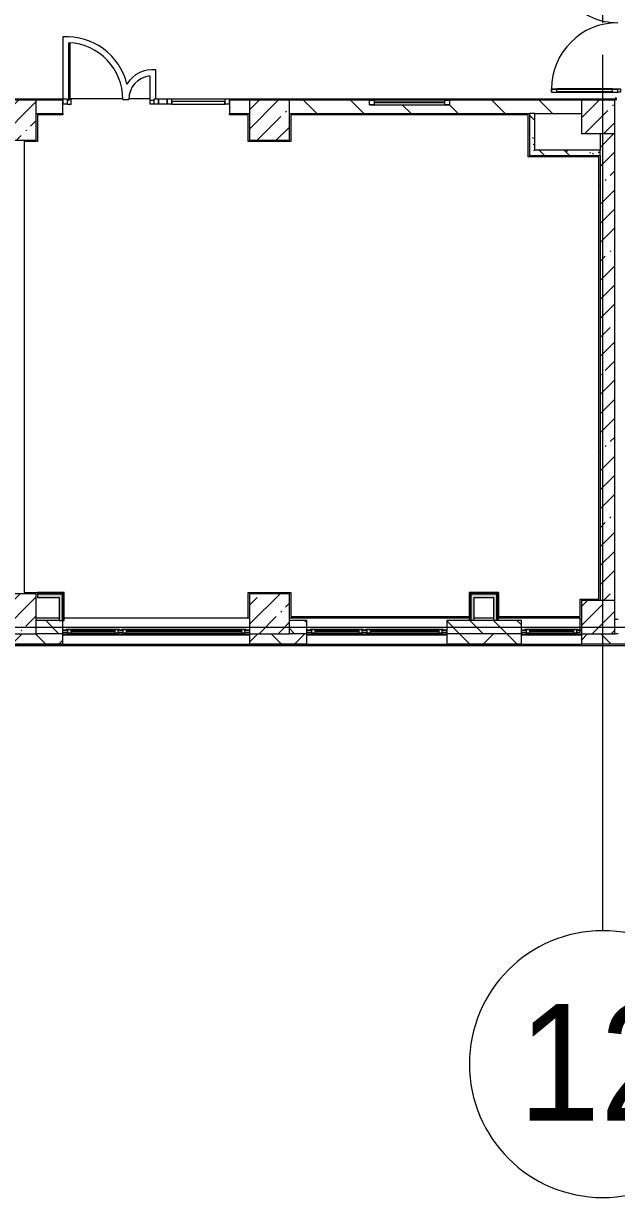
# Model space of a CAD drawing. Header units: millimetres. Extents: x 81494 to 296443, y -8553 to 29000.
# Drawn here: x 199052 to 207951, y -8553 to 9050 of the extents above; entities that cross this region are included whole.
import ezdxf

# ---------------------------------------------------------------- set-up
doc = ezdxf.new("R2010")
doc.units = ezdxf.units.MM
doc.linetypes.add('Осевая', pattern=[3175, 635, -476.25, 1587.5, -476.25])
for name, color, linetype, lineweight, true_color in [('A-DETL-GENF-3', 7, 'Continuous', 5, 0xaaaaaa), ('A-DOOR-6', 7, 'Continuous', 5, 0xaaaaaa), ('A-FLOR-2', 7, 'Continuous', 5, 0xaaaaaa), ('I-WALL-1', 7, 'Continuous', 5, 0xe7e7e7), ('I-WALL-2', 7, 'Continuous', 9, 0xe7e7e7), ('I-WALL-5', 7, 'Continuous', 5, 0x787878)]:
    doc.layers.add(name, color=color, linetype=linetype, lineweight=lineweight, true_color=true_color)
for name, color, linetype, lineweight in [('A-GLAZ-3', 7, 'Continuous', 5), ('A-GLAZ-CURT-2', 7, 'Continuous', 5), ('A-GLAZ-CWMG-2', 7, 'Continuous', 5), ('A-WALL', 7, 'Continuous', 9), ('A-WALL-4', 7, 'Continuous', 5), ('I-WALL-3', 7, 'Continuous', 5), ('S-COLS-1', 7, 'Continuous', 5), ('Оси', 7, 'Continuous', 9), ('Оси-1', 7, 'Continuous', 20), ('Оси-2', 7, 'Осевая', 9)]:
    doc.layers.add(name, color=color, linetype=linetype, lineweight=lineweight)
doc.styles.add('Arial_1', font='arial.ttf', dxfattribs={"width": 0.9, "height": 1750})
pattern_1 = [(135, (169433.17, 0), (-176.7767, -176.7767), [])]
pattern_2 = [(135, (169433.17, 0), (-377.171, -377.171), [533.4, -88.9, 17.78, -88.9]), (135, (169433.17, 376.94), (-377.171, -377.171), []), (50, (169433.17, 0), (637.6445, -55.7866), [66.675, -733.425]), (355, (169433.2, 0), (-123.349, 668.699), [53.34, -586.74]), (100.451, (169486.3, -4.65), (514.299, 612.908), [56.665, -623.315]), (46.184, (169433.2, 177.8), (948.776, -147.15), [100.012, -1100.137]), (96.636, (169512.2, 165.5), (830.91, 865.997), [84.998, -934.973]), (351.184, (169433.2, 177.8), (830.918, 865.988), [80.01, -880.11]), (21, (169522.07, 133.35), (530.6506, -357.928), [66.675, -733.425]), (326, (169522.1, 133.35), (216.308, 644.658), [53.34, -586.74]), (71.451, (169566.3, 103.5), (746.96, 286.724), [56.665, -623.315]), (37.5, (169433.17, 0), (10.8105, 295.9426), [16.764, -562.864, 16.764, -578.866, -588.962]), (37.5, (169433.17, 0), (10.8105, 295.9426), [-1175.258, 16.764, -572.198]), (7.5, (169433.17, 0), (233.8692, 350.6318), [16.764, -322.834, 16.764, -549.529, -224.472]), (7.5, (169433.17, 0), (233.8692, 350.6318), [-905.891, 16.764, -207.708]), (327.5, (169234.92, 0), (474.5678, -20.0513), [16.764, -205.486, 16.764, -676.656, -920.115]), (327.5, (169234.92, 0), (474.5678, -20.0513), [-915.67, 16.764, -903.351]), (317.5, (169146.02, 0), (518.452, 88.9934), [16.764, -272.161, 16.764, -443.738, -653.415]), (317.5, (169146.02, 0), (518.452, 88.9934), [-749.427, 16.764, -636.651])]
pattern_3 = [(135, (169433.17, 0), (-353.5534, -353.5534), [])]
pattern_4 = [(45, (169433.2, 0), (-530.33, 530.33), []), (135, (169433.2, 0), (-530.33, -530.33), [])]

# ---------------------------------------------------------------- blocks, each defined once
blk = doc.blocks.new('BSC_Колонна _Прямоугольная - 600х600-23286269-1_3_4_птичка')
at = {"layer": 'S-COLS-1'}
h = blk.add_hatch(dxfattribs=at)
h.set_pattern_fill('FP_97', color=256, style=0, pattern_type=2)
h.set_pattern_definition([(45, (-29509.74, -7600), (-285.123, 285.123), []), (45, (-29224.6, -7600), (-285.123, 285.123), [504.031, -100.806, 16.764, -84.042])])
h.paths.add_polyline_path([(119, -300), (300, -300), (300, 300), (-300, 300), (-300, -300), (100, -300)])
for p, q in [((300, 300), (-300, 300)), ((-300, 300), (-300, -300)), ((300, -300), (300, 300)), ((-300, -300), (300, -300))]:
    blk.add_line(p, q, dxfattribs=at)
blk = doc.blocks.new('BSC_Колонна _Прямоугольная - 600х600-V179-1_3_4_птичка')
at = {"layer": 'S-COLS-1'}
h = blk.add_hatch(dxfattribs=at)
h.set_pattern_fill('FP_104', color=256, style=0, pattern_type=2)
h.set_pattern_definition([(45, (-29509.74, -200), (-285.123, 285.123), []), (45, (-29224.6, -200), (-285.123, 285.123), [504.031, -100.806, 16.764, -84.042])])
h.paths.add_polyline_path([(300, -300), (300, 300), (-300, 300), (-300, -300)])
for p, q in [((300, 300), (-300, 300)), ((-300, 300), (-300, -300)), ((300, -300), (300, 300)), ((-300, -300), (300, -300))]:
    blk.add_line(p, q, dxfattribs=at)
blk = doc.blocks.new('BSC_Колонна _Прямоугольная - 600х600-V207-1_3_4_птичка')
at = {"layer": 'S-COLS-1'}
h = blk.add_hatch(dxfattribs=at)
h.set_pattern_fill('FP_138', color=256, style=0, pattern_type=2)
h.set_pattern_definition([(45, (-33310, -7600), (-285.123, 285.123), []), (45, (-33024.88, -7600), (-285.123, 285.123), [504.031, -100.806, 16.764, -84.042])])
h.paths.add_polyline_path([(-300, -300), (300, -300), (300, 300), (-300, 300), (-300, 80)])
for p, q in [((300, 300), (-300, 300)), ((-300, 300), (-300, -300)), ((300, -300), (300, 300)), ((-300, -300), (300, -300))]:
    blk.add_line(p, q, dxfattribs=at)
blk = doc.blocks.new('BSC_Колонна _Прямоугольная - 600х600-V208-1_3_4_птичка')
at = {"layer": 'S-COLS-1'}
h = blk.add_hatch(dxfattribs=at)
h.set_pattern_fill('FP_139', color=256, style=0, pattern_type=2)
h.set_pattern_definition([(45, (-33310, -200), (-285.123, 285.123), []), (45, (-33024.88, -200), (-285.123, 285.123), [504.031, -100.806, 16.764, -84.042])])
h.paths.add_polyline_path([(300, -300), (300, 300), (-300, 300), (-300, -300)])
for p, q in [((300, 300), (-300, 300)), ((-300, 300), (-300, -300)), ((300, -300), (300, 300)), ((-300, -300), (300, -300))]:
    blk.add_line(p, q, dxfattribs=at)
blk = doc.blocks.new('120_Окно_СКБ_2Ст - 120_Окно_СКБ_2Ст 2100х2500 _мал створка справа_-22445857-1_3_4_птичка')
at = {"layer": 'A-GLAZ-3'}
for p, q in [((-1050, -127), (-1050, -57)), ((-1050, -57), (-980, -57)), ((1050, -57), (-1050, -57)), ((-980, -127), (-1050, -127)), ((-1050, -127), (-1000, -127)), ((-980, -127), (-1000, -127)), ((-1000, -127), (-1000, -137)), ((-1000, -137), (170, -137)), ((170, -137), (-1000, -137)), ((-980, -57), (-980, -127)), ((150, -87), (-980, -87)), ((-980, -87), (-980, -127)), ((-930, -137), (-930, -87)), ((-930, -107), (100, -107)), ((100, -117), (-930, -117)), ((100, -137), (100, -87)), ((150, -127), (150, -57)), ((150, -57), (220, -57)), ((150, -127), (150, -87)), ((220, -127), (150, -127)), ((170, -127), (150, -127)), ((170, -127), (200, -127)), ((170, -137), (170, -127)), ((220, -127), (200, -127)), ((200, -127), (200, -137)), ((200, -137), (1000, -137)), ((1000, -137), (200, -137)), ((220, -57), (220, -127)), ((980, -87), (220, -87)), ((220, -87), (220, -127)), ((270, -137), (270, -87)), ((270, -107), (930, -107)), ((930, -117), (270, -117)), ((930, -137), (930, -87)), ((980, -127), (980, -57)), ((980, -57), (1050, -57)), ((980, -127), (980, -87)), ((1050, -127), (980, -127)), ((1000, -127), (980, -127)), ((1000, -127), (1050, -127)), ((1000, -137), (1000, -127)), ((1050, -57), (1050, -127))]:
    blk.add_line(p, q, dxfattribs=at)
blk = doc.blocks.new('Дверь_Витражная_остекление_ - ДВН_ДАО_Главный вход_1800 в свету 5-32258809-1_3_4_птичка')
at = {"layer": 'A-DETL-GENF-3'}
for p, q in [((-993, -1013), (-993, -21)), ((-993, -21), (-993, -1013)), ((-993, -100), (-948, -100)), ((-983, -933), (-983, -100)), ((-948, -1013), (-948, -21)), ((-948, -1013), (-948, -21)), ((-939, -933), (-939, -100)), ((989, -933), (989, -100)), ((998, -1013), (998, -20)), ((998, -20), (998, -1013)), ((1043, -100), (998, -100)), ((1033, -933), (1033, -100)), ((1043, -1013), (1043, -20)), ((1043, -1013), (1043, -20)), ((-993, -933), (-948, -933)), ((-993, -1013), (-948, -1013)), ((-993, -1013), (-948, -1013)), ((1043, -933), (998, -933)), ((1043, -1013), (998, -1013)), ((998, -1013), (1043, -1013))]:
    blk.add_line(p, q, dxfattribs=at)
at = {"layer": 'A-DOOR-6'}
for p, q in [((-1043, 20), (-993, 20)), ((-1043, -20), (-1043, 20)), ((-993, 20), (-993, -20)), ((993, 20), (1043, 20)), ((993, -20), (993, 20)), ((1043, 20), (1043, -20)), ((-993, -20), (-1043, -20)), ((-993, -1013), (-993, -21)), ((1043, -20), (993, -20)), ((993, -1013), (993, -21))]:
    blk.add_line(p, q, dxfattribs=at)
for centre, start, end in [((-993, -20), 270, 0), ((993, -20), 180, 270)]:
    blk.add_arc(centre, 993, start, end, dxfattribs=at)
blk = doc.blocks.new('BSC_Колонна _Прямоугольная - 500х500-V256-1_3_4_птичка')
at = {"layer": 'S-COLS-1'}
h = blk.add_hatch(dxfattribs=at)
h.set_pattern_fill('FP_167', color=256, style=0, pattern_type=2)
h.set_pattern_definition([(45, (-38240, -150), (-285.123, 285.123), []), (45, (-37954.88, -150), (-285.123, 285.123), [504.031, -100.806, 16.764, -84.042])])
h.paths.add_polyline_path([(160, -250), (250, -250), (250, 250), (-250, 250), (-250, -250), (30, -250)])
for p, q in [((250, 250), (-250, 250)), ((-250, 250), (-250, -250)), ((250, -250), (250, 250)), ((-250, -250), (250, -250))]:
    blk.add_line(p, q, dxfattribs=at)
blk = doc.blocks.new('BSC_Колонна _Прямоугольная - 500х500-V257-1_3_4_птичка')
at = {"layer": 'S-COLS-1'}
h = blk.add_hatch(dxfattribs=at)
h.set_pattern_fill('FP_168', color=256, style=0, pattern_type=2)
h.set_pattern_definition([(45, (-38240, -7650), (-285.123, 285.123), []), (45, (-37954.88, -7650), (-285.123, 285.123), [504.031, -100.806, 16.764, -84.042])])
h.paths.add_polyline_path([(-250, -250), (250, -250), (250, 250), (-250, 250), (-250, 30)])
for p, q in [((250, 250), (-250, 250)), ((-250, 250), (-250, -250)), ((250, -250), (250, 250)), ((-250, -250), (250, -250))]:
    blk.add_line(p, q, dxfattribs=at)
blk = doc.blocks.new('120_Окно_СКБ_2Ст - 120_Окно_СКБ_2Ст 2800х2500_створка_-22445922-1_3_4_птичка')
at = {"layer": 'A-GLAZ-3'}
for p, q in [((-1400, -127), (-1400, -57)), ((-1400, -57), (-1330, -57)), ((1400, -57), (-1400, -57)), ((-1330, -127), (-1400, -127)), ((-1400, -127), (-1350, -127)), ((-1330, -127), (-1350, -127)), ((-1350, -127), (-1350, -137)), ((-1350, -137), (520, -137)), ((520, -137), (-1350, -137)), ((-1330, -57), (-1330, -127)), ((500, -87), (-1330, -87)), ((-1330, -87), (-1330, -127)), ((-1280, -137), (-1280, -87)), ((-1280, -107), (450, -107)), ((450, -117), (-1280, -117)), ((450, -137), (450, -87)), ((500, -127), (500, -57)), ((500, -57), (570, -57)), ((500, -127), (500, -87)), ((570, -127), (500, -127)), ((520, -127), (500, -127)), ((520, -127), (550, -127)), ((520, -137), (520, -127)), ((570, -127), (550, -127)), ((550, -127), (550, -137)), ((550, -137), (1350, -137)), ((1350, -137), (550, -137)), ((570, -57), (570, -127)), ((1330, -87), (570, -87)), ((570, -87), (570, -127)), ((620, -137), (620, -87)), ((620, -107), (1280, -107)), ((1280, -117), (620, -117)), ((1280, -137), (1280, -87)), ((1330, -127), (1330, -57)), ((1330, -57), (1400, -57)), ((1330, -127), (1330, -87)), ((1400, -127), (1330, -127)), ((1350, -127), (1330, -127)), ((1350, -127), (1400, -127)), ((1350, -137), (1350, -127)), ((1400, -57), (1400, -127))]:
    blk.add_line(p, q, dxfattribs=at)
blk = doc.blocks.new('120_Окно_СКБ_1Ст - 120_Окно_СКБ_1Ст 900х2500_h_-V286-1_3_4_птичка')
at = {"layer": 'A-GLAZ-3'}
for p, q in [((-450, -127), (-450, -57)), ((-450, -57), (-380, -57)), ((450, -57), (-450, -57)), ((-380, -127), (-450, -127)), ((-450, -127), (-400, -127)), ((-380, -127), (-400, -127)), ((-400, -127), (-400, -137)), ((-400, -137), (400, -137)), ((400, -137), (-400, -137)), ((-380, -57), (-380, -127)), ((380, -87), (-380, -87)), ((-380, -87), (-380, -127)), ((-330, -137), (-330, -87)), ((-330, -107), (330, -107)), ((330, -117), (-330, -117)), ((330, -137), (330, -87)), ((380, -127), (380, -57)), ((380, -57), (450, -57)), ((380, -127), (380, -87)), ((450, -127), (380, -127)), ((400, -127), (380, -127)), ((400, -127), (450, -127)), ((400, -137), (400, -127)), ((450, -57), (450, -127))]:
    blk.add_line(p, q, dxfattribs=at)
blk = doc.blocks.new('Прямоугольный импост - 50 x 70 мм-31700031-1_3_4_птичка')
at = {"layer": 'A-GLAZ-CWMG-2'}
for p, q in [((-70, 35), (0, 35)), ((-70, -35), (-70, 35)), ((0, 35), (0, -35)), ((0, -35), (-70, -35))]:
    blk.add_line(p, q, dxfattribs=at)
blk = doc.blocks.new('Дверь_Витражная_остекление_ - ДВН_ДАО_Главный вход_1200 в свету-V320-1_3_4_птичка')
at = {"layer": 'A-DETL-GENF-3'}
for p, q in [((-607, 30), (-607, 877)), ((-627, 30), (-607, 30)), ((-592, 30), (-627, 30)), ((-592, -40), (-592, 30)), ((592, -40), (592, 20)), ((-647, -40), (-592, -40)), ((647, -40), (592, -40))]:
    blk.add_line(p, q, dxfattribs=at)
blk = doc.blocks.new('Системная панель - Стемалит - 40мм-31720939-1_3_4_птичка')
at = {"layer": 'A-GLAZ-CURT-2'}
for p, q in [((65, 35), (-65, 35)), ((-65, 35), (-65, -35)), ((65, -35), (65, 35)), ((-65, -35), (65, -35))]:
    blk.add_line(p, q, dxfattribs=at)
blk = doc.blocks.new('Прямоугольный импост - 50 x 70 мм-31687886-1_3_4_птичка')
at = {"layer": 'A-GLAZ-CWMG-2'}
for p, q in [((-35, 35), (35, 35)), ((-35, -35), (-35, 35)), ((35, 35), (35, -35)), ((35, -35), (-35, -35))]:
    blk.add_line(p, q, dxfattribs=at)
blk = doc.blocks.new('Прямоугольный импост - 50 x 70 мм-V321-1_3_4_птичка')
at = {"layer": 'A-GLAZ-CWMG-2'}
for p, q in [((0, 35), (-70, 35)), ((-70, 35), (-70, -35)), ((0, -35), (0, 35)), ((-70, -35), (0, -35))]:
    blk.add_line(p, q, dxfattribs=at)
blk = doc.blocks.new('Системная панель - Стекло - 40мм-V322-1_3_4_птичка')
at = {"layer": 'A-GLAZ-CURT-2'}
h = blk.add_hatch(dxfattribs=at)
h.set_pattern_fill('FP_215', color=256, style=0, pattern_type=2)
h.set_pattern_definition([(45, (-32742.5, -7383), (-1414.21, 1414.21), [1000, -3000]), (45, (-33742.5, -7883), (-1414.21, 1414.21), [3000, -1000]), (45, (-31742.5, -8383), (-1414.21, 1414.21), [1000, -3000])])
h.paths.add_polyline_path([(-335, -40), (398, -35), (398, 0), (-398, 0), (-398, -40)])
for p, q in [((398, 0), (-398, 0)), ((-398, 0), (-398, -40)), ((398, -40), (398, 0)), ((-398, -40), (398, -40))]:
    blk.add_line(p, q, dxfattribs=at)
blk = doc.blocks.new('Прямоугольный импост - 50 x 70 мм-31702100-1_3_4_птичка')
at = {"layer": 'A-GLAZ-CWMG-2'}
for p, q in [((-35, 35), (35, 35)), ((-35, -35), (-35, 35)), ((35, 35), (35, -35)), ((35, -35), (-35, -35))]:
    blk.add_line(p, q, dxfattribs=at)
blk = doc.blocks.new('Прямоугольный импост - 50 x 70 мм-31720914-1_3_4_птичка')
at = {"layer": 'A-GLAZ-CWMG-2'}
blk.add_line((24940, 7918), (24145, 7918), dxfattribs=at)
blk = doc.blocks.new('120_Окно_СКБ_1Ст - 120_Окно_СКБ_1Ст 400х1200 EI30-24228909-1_3_4_птичка')
at = {"layer": 'A-GLAZ-3'}
for p, q in [((-600, 30), (-600, 100)), ((-600, 100), (-530, 100)), ((600, 100), (-600, 100)), ((-530, 30), (-600, 30)), ((-600, 30), (600, 30)), ((-530, 100), (-530, 30)), ((530, 70), (-530, 70)), ((530, 60), (-530, 60)), ((530, 30), (530, 100)), ((530, 100), (600, 100)), ((600, 30), (530, 30)), ((600, 100), (600, 30))]:
    blk.add_line(p, q, dxfattribs=at)
blk = doc.blocks.new('Ось сетки - D8-29747960-1_3_4_птичка')
at = {"layer": 'Оси-1'}
for start, end in [(360, 180), (180, 360)]:
    blk.add_arc((0, 0), 4, start, end, dxfattribs=at)

msp = doc.modelspace()

# ---------------------------------------------------------------- hatches: boundary and pattern name
at = {"layer": 'A-WALL-4'}
h = msp.add_hatch(dxfattribs=at)
h.set_pattern_fill('FP_127', color=256, style=0, pattern_type=2)
h.set_pattern_definition(pattern_1)
h.paths.add_polyline_path([(199312.2, -100), (199643.2, -100), (199643.2, 100), (199242.9, 100), (199242.9, -100)])
h = msp.add_hatch(dxfattribs=at)
h.set_pattern_fill('FP_127', color=256, style=0, pattern_type=2)
h.set_pattern_definition(pattern_1)
h.paths.add_polyline_path([(205403.2, -100), (206523.2, -100), (206523.2, 100), (205403.2, 100), (205403.2, -80)])
h.paths.add_polyline_path([(203303.2, -100), (203303.2, 100), (203043.2, 100), (203043.2, -100)])
h = msp.add_hatch(dxfattribs=at)
h.set_pattern_fill('FP_116', color=256, style=0, pattern_type=2)
h.set_pattern_definition([(45, (169433.17, 0), (-353.5534, 353.5534), []), (135, (169433.17, 0), (-353.5534, -353.5534), [])])
h.paths.add_polyline_path([(244913.2, -250), (245133.2, -250), (245133.2, -100), (243413.2, -100), (243413.2, -250), (244785.7, -250)])
h.paths.add_polyline_path([(241669.2, -250), (241713.2, -250), (241713.2, -100), (240993.2, -101.8), (240993.2, -250), (241513.2, -250)])
h.paths.add_polyline_path([(229443.2, -250), (229443.2, -100), (228693.2, -100), (228693.2, -250)])
h.paths.add_polyline_path([(233649.4, -250), (233693.2, -250), (233693.2, -100), (233143.2, -100), (233143.2, -250)])
h.paths.add_polyline_path([(234593.2, -250), (235593.2, -250), (235593.2, -100), (234593.2, -100), (234593.2, -118)])
h.paths.add_polyline_path([(230343.2, -250), (231043.2, -250), (231043.2, -100), (230343.2, -100), (230343.2, -128.3)])
h.paths.add_polyline_path([(236493.2, -250), (240093.2, -250), (240093.2, -100), (236493.2, -100), (236493.2, -113)])
h.paths.add_polyline_path([(226593.2, -250), (226593.2, -100), (225843.2, -100), (225843.2, -250), (226225.1, -250)])
h.paths.add_polyline_path([(216843.2, -250), (217593.2, -250), (217593.2, -100), (216843.2, -100), (216843.2, -161.8)])
h.paths.add_polyline_path([(222743.2, -250), (222743.2, -100), (221304.7, -100), (221304.7, -250), (222513, -250)])
h.paths.add_polyline_path([(218493.2, -250), (219204.7, -250), (219204.7, -100), (218493.2, -100), (218493.2, -157.7)])
h.paths.add_polyline_path([(209373.2, -250), (210070.7, -250), (210070.7, -100), (209373.2, -100), (209373.2, -180.4)])
h.paths.add_polyline_path([(208473.2, -250), (208473.2, -100), (207423.2, -100), (207423.2, -250), (207664.5, -250)])
h.paths.add_polyline_path([(212170.7, -250), (213743.2, -250), (213743.2, -100), (212170.7, -100), (212170.7, -173.5)])
h.paths.add_polyline_path([(206523.2, -250), (206523.2, -100), (205403.2, -100), (205403.2, -250), (205808.4, -250)])
h.paths.add_polyline_path([(203303.2, -250), (203303.2, -100), (202443.2, -100), (202443.2, -250)])
h.paths.add_polyline_path([(192068.2, -250), (192068.2, -100), (191043.2, -100), (191043.2, -250), (191887.9, -250)])
h.paths.add_polyline_path([(196743.2, -250), (197742.9, -250), (197742.9, -100), (196743.2, -100), (196743.2, -211.8)])
h.paths.add_polyline_path([(190143.2, -250), (190143.2, -100), (188793.2, -100), (188793.2, -250), (189103.8, -250)])
h.paths.add_polyline_path([(195600.1, -250), (195843.2, -250), (195843.2, -100), (194868.2, -100), (194868.2, -250)])
h.paths.add_polyline_path([(198642.9, -250), (199643.2, -250), (199643.2, -100), (198642.9, -100), (198642.9, -207.1)])
h.paths.add_polyline_path([(181443.2, -250), (182193.2, -248), (182193.2, -100), (181443.2, -100), (181443.2, -249.9)])
h.paths.add_polyline_path([(186693.2, -250), (186693.2, -100), (185943.2, -100), (185943.2, -250), (186319.8, -250)])
h.paths.add_polyline_path([(176263.2, -250), (177692.9, -250), (177692.9, -100), (176263.2, -100)])
h.paths.add_polyline_path([(184463.7, -250), (185043.2, -250), (185043.2, -100), (184293.2, -100), (184293.2, -250)])
h.paths.add_polyline_path([(178592.9, -250), (179343.2, -250), (179343.2, -100), (178592.9, -100)])
h.paths.add_polyline_path([(169173.2, -250), (173163.2, -250), (173163.2, -100), (169173.2, -100), (169173.2, -210)])
at = {"layer": 'I-WALL-1'}
for points in [[(199312.2, 445), (199588.2, 445), (199588.2, 495), (199262.9, 495), (199262.9, 445)], [(205765.8, 100), (205815.8, 100), (205815.8, 495), (205765.8, 495), (205765.8, 120)], [(206105.8, 445), (206155.8, 445), (206155.8, 495), (205815.8, 495), (205815.8, 445)], [(206155.8, 100), (206155.8, 445), (206105.8, 445), (206105.8, 100)]]:
    msp.add_hatch(color=256, dxfattribs=at).paths.add_polyline_path(points)
at = {"layer": 'I-WALL-2'}
msp.add_hatch(color=256, dxfattribs=at).paths.add_polyline_path([(199588.2, 100), (199638.2, 100), (199638.2, 495), (199588.2, 495), (199588.2, 115.8)])
at = {"layer": 'I-WALL-3'}
h = msp.add_hatch(dxfattribs=at)
h.set_pattern_fill('FP_126', color=256, style=0, pattern_type=2)
h.set_pattern_definition(pattern_3)
h.paths.add_polyline_path([(202443.2, 7700), (202443.2, 7900), (202143.2, 7900), (202143.2, 7700), (202424.6, 7700)])
h.paths.add_polyline_path([(199262.9, 7700), (199643.2, 7700), (199643.2, 7900), (199242.9, 7900), (199242.9, 7700)])
h = msp.add_hatch(dxfattribs=at)
h.set_pattern_fill('FP_126', color=256, style=0, pattern_type=2)
h.set_pattern_definition(pattern_3)
h.paths.add_polyline_path([(203952.4, 7700), (207423.2, 7700), (207423.2, 7900), (205443.2, 7900), (205443.2, 7830), (204243.2, 7833.3), (204243.2, 7900), (203043.2, 7900), (203043.2, 7700), (203063.2, 7700)])
h = msp.add_hatch(dxfattribs=at)
h.set_pattern_fill('FP_96', color=256, style=0, pattern_type=2)
h.set_pattern_definition([(45, (169433.17, 0), (-285.123, 285.123), []), (45, (169718.3, 0), (-285.123, 285.123), [504.031, -100.806, 16.764, -84.042])])
h.paths.add_polyline_path([(207732.1, 400), (207923.2, 400), (207923.2, 7400), (207703.2, 7400), (207703.2, 400), (207724.3, 400)])
h = msp.add_hatch(dxfattribs=at)
h.set_pattern_fill('FP_214', color=256, style=0, pattern_type=2)
h.set_pattern_definition(pattern_4)
h.paths.add_polyline_path([(199638.2, 507.5), (199650.7, 507.5), (199650.2, 520), (199262.9, 520), (199262.9, 507.5), (199588.2, 507.5)])
h = msp.add_hatch(dxfattribs=at)
h.set_pattern_fill('FP_214', color=256, style=0, pattern_type=2)
h.set_pattern_definition(pattern_4)
h.paths.add_polyline_path([(199262.9, 495), (199638.2, 495), (199637.7, 507.5), (199262.9, 507.5)])
h = msp.add_hatch(dxfattribs=at)
h.set_pattern_fill('FP_214', color=256, style=0, pattern_type=2)
h.set_pattern_definition(pattern_4)
h.paths.add_polyline_path([(199643.2, 100), (199643.2, 150), (199650.7, 150), (199650.7, 507.5), (199638.2, 507.5), (199638.2, 100)])
h = msp.add_hatch(dxfattribs=at)
h.set_pattern_fill('FP_214', color=256, style=0, pattern_type=2)
h.set_pattern_definition(pattern_4)
h.paths.add_polyline_path([(199663.2, 150), (199663.2, 520), (199650.7, 520), (199650.7, 150)])
h = msp.add_hatch(dxfattribs=at)
h.set_pattern_fill('FP_214', color=256, style=0, pattern_type=2)
h.set_pattern_definition(pattern_4)
h.paths.add_polyline_path([(205740.8, 100), (205753.3, 100), (205753.3, 520), (205740.8, 519.9), (205740.8, 120)])
h = msp.add_hatch(dxfattribs=at)
h.set_pattern_fill('FP_214', color=256, style=0, pattern_type=2)
h.set_pattern_definition(pattern_4)
h.paths.add_polyline_path([(206155.8, 507.5), (206180.8, 507.5), (206180.8, 520), (205753.3, 520), (205753.3, 507.5), (206105.8, 507.5)])
h = msp.add_hatch(dxfattribs=at)
h.set_pattern_fill('FP_214', color=256, style=0, pattern_type=2)
h.set_pattern_definition(pattern_4)
h.paths.add_polyline_path([(205753.3, 100), (205765.8, 100), (205765.8, 507.5), (205753.3, 507.5), (205753.3, 120)])
h = msp.add_hatch(dxfattribs=at)
h.set_pattern_fill('FP_214', color=256, style=0, pattern_type=2)
h.set_pattern_definition(pattern_4)
h.paths.add_polyline_path([(206105.8, 495), (206168.3, 495), (206168.3, 507.5), (205765.8, 507.5), (205765.8, 495), (205815.8, 495)])
h = msp.add_hatch(dxfattribs=at)
h.set_pattern_fill('FP_214', color=256, style=0, pattern_type=2)
h.set_pattern_definition(pattern_4)
h.paths.add_polyline_path([(206168.3, 100), (206168.3, 495), (206155.8, 495), (206155.8, 100)])
h = msp.add_hatch(dxfattribs=at)
h.set_pattern_fill('FP_214', color=256, style=0, pattern_type=2)
h.set_pattern_definition(pattern_4)
h.paths.add_polyline_path([(206180.8, 100), (206180.8, 507.5), (206168.3, 507.5), (206168.3, 100)])
at = {"layer": 'I-WALL-5'}
h = msp.add_hatch(dxfattribs=at)
h.set_pattern_fill('FP_125', color=256, style=0, pattern_type=2)
h.set_pattern_definition(pattern_2)
h.paths.add_polyline_path([(206643.2, 7070), (206723.2, 7070), (206723.2, 7700), (206643.2, 7700), (206643.2, 7280)])
h = msp.add_hatch(dxfattribs=at)
h.set_pattern_fill('FP_125', color=256, style=0, pattern_type=2)
h.set_pattern_definition(pattern_2)
h.paths.add_polyline_path([(207703.2, 7070), (207703.2, 7150), (206723.2, 7150), (206723.2, 7070), (207683.2, 7070)])

# ---------------------------------------------------------------- linework, layer by layer
at = {"layer": 'A-FLOR-2'}
for p, q in [((199643.2, 8851.7), (199643.2, 7918)), ((199733.2, 7900), (199733.2, 8762.1)), ((201038.2, 7918), (201038.2, 8355.2)), ((200948.2, 8265.7), (200948.2, 7903)), ((189643.4, 7920), (199643.2, 7920)), ((199713.2, 7900), (199733.2, 7900)), ((200542.8, 7920), (199733.2, 7920)), ((200543.2, 7913), (200633.2, 7913)), ((200948.2, 7920), (200633.8, 7920)), ((200948.2, 7903), (201008.2, 7903)), ((201038.2, 7920), (207928.2, 7920)), ((199643.2, 7680), (199262.9, 7680)), ((199262.9, 7680), (199262.9, 7280)), ((199643.2, 7700), (199643.2, 7680)), ((202143.2, 7680), (202143.2, 7700)), ((202424.5, 7680), (202143.2, 7680)), ((202424.5, 7280), (202424.5, 7680)), ((206623.2, 7680), (203063.2, 7680)), ((203063.2, 7680), (203063.2, 7280)), ((206623.2, 7050), (206623.2, 7680)), ((199061.9, 7280), (199061.9, 520)), ((199262.9, 7280), (199061.9, 7280)), ((203063.2, 7280), (202424.5, 7280)), ((207683.2, 7050), (206623.2, 7050)), ((207683.2, 420), (207683.2, 7050)), ((199061.9, 520), (199262.9, 520)), ((202423.2, 140), (202423.2, 520)), ((202423.2, 520), (203063.2, 520)), ((203063.2, 520), (203063.2, 160)), ((206181.8, 520), (206181.8, 160)), ((207403.2, 160), (207403.2, 420)), ((207403.2, 420), (207683.2, 420)), ((203063.2, 160), (205740.8, 160)), ((206181.8, 160), (207403.2, 160)), ((207403.2, 120), (207423.2, 120)), ((207923.2, 120), (207973.2, 120))]:
    msp.add_line(p, q, dxfattribs=at)
for centre, radius, start, end in [((199693.2, 7913), 940, 13.96903, 93.04909), ((199693.2, 7913), 850, 360, 87.30273), ((200988.2, 7913), 445, 83.54865, 149.34163), ((200988.2, 7913), 355, 96.4696, 180)]:
    msp.add_arc(centre, radius, start, end, dxfattribs=at)
at = {"layer": 'A-WALL'}
for p, q in [((206723.2, 7700), (206643.2, 7700)), ((207703.2, 7070), (207703.2, 7150)), ((199650.7, 507.5), (199262.9, 507.5)), ((199638.2, 495), (199262.9, 495)), ((199638.2, 100), (199638.2, 495)), ((199650.7, 150), (199650.7, 507.5)), ((205753.3, 507.5), (205753.3, 100)), ((206168.3, 507.5), (205753.3, 507.5)), ((205765.8, 495), (205765.8, 100)), ((206155.8, 495), (205765.8, 495)), ((206155.8, 100), (206155.8, 495)), ((206168.3, 100), (206168.3, 507.5)), ((199643.2, -100), (199242.9, -100)), ((203303.2, -100), (203043.2, -100)), ((206523.2, -100), (205403.2, -100)), ((198642.9, -250), (199643.2, -250)), ((198642.9, -253), (199643.2, -253)), ((202443.2, -250), (203303.2, -250)), ((202443.2, -253), (203303.2, -253)), ((205403.2, -250), (206523.2, -250)), ((205403.2, -253), (206523.2, -253)), ((207423.2, -250), (208473.2, -250)), ((207423.2, -253), (208473.2, -253))]:
    msp.add_line(p, q, dxfattribs=at)
at = {"layer": 'A-WALL-4'}
for p, q in [((207948.2, 7931), (207928.2, 7931)), ((207928.2, 7931), (207928.2, 7911)), ((207948.2, 7911), (207948.2, 7931)), ((207928.2, 7911), (207948.2, 7911)), ((199588.2, 100), (199242.9, 100)), ((199643.2, -258), (199643.2, 100)), ((203303.2, 100), (203043.2, 100)), ((203303.2, -258), (203303.2, 100)), ((206523.2, 100), (205403.2, 100)), ((205403.2, 100), (205403.2, -258)), ((206523.2, -258), (206523.2, 100)), ((199643.2, -100), (202443.2, -100)), ((202443.2, -100), (202443.2, -258)), ((203303.2, -100), (205403.2, -100)), ((206523.2, -100), (207423.2, -100)), ((207423.2, -100), (207423.2, -258)), ((207973.2, -100), (207923.2, -100)), ((241713.2, -280), (169143.2, -280)), ((191043.2, -258), (207423.2, -258)), ((218493.2, -258), (207423.2, -258))]:
    msp.add_line(p, q, dxfattribs=at)
at = {"layer": 'I-WALL-3'}
for p, q in [((199643.2, 7900), (199242.9, 7900)), ((199643.2, 7700), (199643.2, 7900)), ((202443.2, 7900), (202143.2, 7900)), ((202143.2, 7900), (202143.2, 7700)), ((204243.2, 7900), (203043.2, 7900)), ((207423.2, 7900), (205443.2, 7900)), ((199242.9, 7700), (199643.2, 7700)), ((202143.2, 7700), (202443.2, 7700)), ((203043.2, 7700), (206643.2, 7700)), ((206643.2, 7700), (206643.2, 7070)), ((206723.2, 7150), (206723.2, 7700)), ((206723.2, 7700), (207423.2, 7700)), ((207703.2, 7400), (207703.2, 7150)), ((207923.2, 400), (207923.2, 7400)), ((206643.2, 7070), (207703.2, 7070)), ((207703.2, 7150), (206723.2, 7150)), ((207703.2, 7070), (207703.2, 400)), ((199663.2, 520), (199262.9, 520)), ((199262.9, 520), (199262.9, 445)), ((199262.9, 445), (199588.2, 445)), ((199588.2, 445), (199588.2, 100)), ((199663.2, 100), (199663.2, 520)), ((205740.8, 520), (205740.8, 100)), ((206180.8, 520), (205740.8, 520)), ((205815.8, 100), (205815.8, 445)), ((205815.8, 445), (206105.8, 445)), ((206105.8, 445), (206105.8, 100)), ((206180.8, 100), (206180.8, 520)), ((199242.9, 140), (199588.2, 140)), ((199588.2, 100), (199663.2, 100)), ((199642.2, 140), (202443.2, 140)), ((199643.2, 100), (199643.2, 150)), ((199643.2, 150), (199663.2, 150)), ((203043.2, 140), (205740.8, 140)), ((205815.8, 140), (206105.8, 140)), ((206180.8, 140), (207403.2, 140)), ((207403.2, -80), (207403.2, 140)), ((199713.2, -80), (199643.2, -80)), ((200543.2, -80), (200473.2, -80)), ((202443.2, -80), (202373.2, -80)), ((203373.2, -80), (203303.2, -80)), ((204203.2, -80), (204133.2, -80)), ((205403.2, -80), (205333.2, -80)), ((206593.2, -80), (206523.2, -80)), ((207403.2, -80), (207353.2, -80))]:
    msp.add_line(p, q, dxfattribs=at)
at = {"layer": 'Оси'}
for p, q in [((207743.2, -4552.8), (207743.2, 7947.2)), ((195693.2, 0), (208193.2, 0))]:
    msp.add_line(p, q, dxfattribs=at)
at = {"layer": 'Оси-2'}
msp.add_line((207743.2, 7947.2), (207743.2, 11299.7), dxfattribs=at)

# ---------------------------------------------------------------- block references
at = {"layer": 'A-DOOR-6', "rotation": 269.9999999999999}
msp.add_blockref('Дверь_Витражная_остекление_ - ДВН_ДАО_Главный вход_1800 в свету 5-32258809-1_3_4_птичка', (207990.2, 9062.5), dxfattribs=at)
at = {"layer": 'A-DOOR-6'}
msp.add_blockref('Дверь_Витражная_остекление_ - ДВН_ДАО_Главный вход_1200 в свету-V320-1_3_4_птичка', (200360.7, 7883), dxfattribs=at)
at = {"layer": 'A-GLAZ-3'}
msp.add_blockref('120_Окно_СКБ_1Ст - 120_Окно_СКБ_1Ст 400х1200 EI30-24228909-1_3_4_птичка', (204843.2, 7800), dxfattribs=at)
at = {"layer": 'A-GLAZ-3', "rotation": 180}
for name, p in [('120_Окно_СКБ_2Ст - 120_Окно_СКБ_2Ст 2800х2500_створка_-22445922-1_3_4_птичка', (201043.2, -175)), ('120_Окно_СКБ_2Ст - 120_Окно_СКБ_2Ст 2100х2500 _мал створка справа_-22445857-1_3_4_птичка', (204353.2, -175)), ('120_Окно_СКБ_1Ст - 120_Окно_СКБ_1Ст 900х2500_h_-V286-1_3_4_птичка', (206973.2, -175))]:
    msp.add_blockref(name, p, dxfattribs=at)
at = {"layer": 'A-GLAZ-CURT-2'}
for name, p in [('Системная панель - Стемалит - 40мм-31720939-1_3_4_птичка', (201143.2, 7883)), ('Системная панель - Стекло - 40мм-V322-1_3_4_птичка', (201675.7, 7883))]:
    msp.add_blockref(name, p, dxfattribs=at)
at = {"layer": 'A-GLAZ-CWMG-2', "rotation": 180}
msp.add_blockref('Прямоугольный импост - 50 x 70 мм-V321-1_3_4_птичка', (199643.2, 7883), dxfattribs=at)
at = {"layer": 'A-GLAZ-CWMG-2', "extrusion": (0, 0, -1), "rotation": 180}
for name, p in [('Прямоугольный импост - 50 x 70 мм-31687886-1_3_4_птичка', (-201043.2, 7883)), ('Прямоугольный импост - 50 x 70 мм-31702100-1_3_4_птичка', (-201243.2, 7883)), ('Прямоугольный импост - 50 x 70 мм-31700031-1_3_4_птичка', (-202143.2, 7883))]:
    msp.add_blockref(name, p, dxfattribs=at)
at = {"layer": 'A-GLAZ-CWMG-2'}
msp.add_blockref('Прямоугольный импост - 50 x 70 мм-31720914-1_3_4_птичка', (177133.2, 0), dxfattribs=at)
at = {"layer": 'S-COLS-1'}
for name, p in [('BSC_Колонна _Прямоугольная - 600х600-23286269-1_3_4_птичка', (198942.9, 7600)), ('BSC_Колонна _Прямоугольная - 600х600-V207-1_3_4_птичка', (202743.2, 7600)), ('BSC_Колонна _Прямоугольная - 500х500-V257-1_3_4_птичка', (207673.2, 7650)), ('BSC_Колонна _Прямоугольная - 600х600-V179-1_3_4_птичка', (198942.9, 200)), ('BSC_Колонна _Прямоугольная - 600х600-V208-1_3_4_птичка', (202743.2, 200)), ('BSC_Колонна _Прямоугольная - 500х500-V256-1_3_4_птичка', (207673.2, 150))]:
    msp.add_blockref(name, p, dxfattribs=at)
at = {"layer": 'Оси-1', "xscale": 499.9999999999995, "yscale": 499.9999999999995, "zscale": 499.9999999999995}
msp.add_blockref('Ось сетки - D8-29747960-1_3_4_птичка', (207743.2, -6552.8), dxfattribs=at)

# ---------------------------------------------------------------- texts
at = {"layer": 'Оси', "insert": (206480.1, -5649.6), "char_height": 1750, "width": 3030.379, "attachment_point": 1, "style": 'Arial_1'}
msp.add_mtext('12', dxfattribs=at)

doc.saveas('drawing.dxf')
